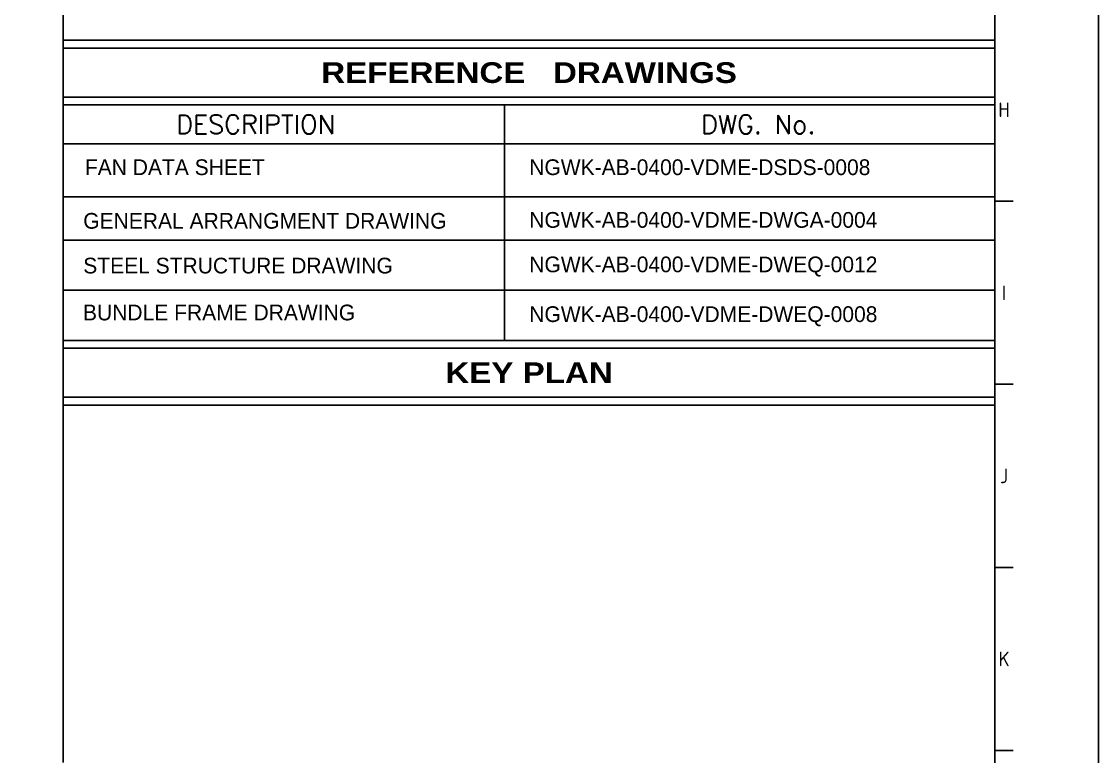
# Model space of a CAD drawing. Header units: inches. Extents: x 212980 to 238967, y -33384 to 2238.
# Drawn here: x 234463 to 238967, y -6726 to -3652 of the extents above; entities that cross this region are included whole.
import ezdxf
from ezdxf.enums import TextEntityAlignment as Align

# ---------------------------------------------------------------- set-up
doc = ezdxf.new("R2010")
doc.units = ezdxf.units.IN
doc.header["$LTSCALE"] = 15
doc.header["$MEASUREMENT"] = 0
doc.layers.add('CADRE', color=5, linetype='Continuous')
doc.layers.add('TITLE', color=4, linetype='Continuous')
doc.styles.add('ARIAL BLACK', font='')
doc.styles.add('CPFRAC', font='cpfrac')
doc.styles.add('ISO Proportional', font='isocp.shx')
doc.styles.add('ROMANS', font='ROMANS.shx')
doc.styles.get('ARIAL BLACK').set_extended_font_data('Arial Black')

# ---------------------------------------------------------------- blocks, each defined once
blk = doc.blocks.new('KADR')
at = {"layer": 'CADRE', "color": 2}
for p, q in [((242698.5, 250.1), (242795.7, 250.1)), ((242698.5, -722.3), (242795.7, -722.3)), ((242698.5, -1694.7), (242795.7, -1694.7)), ((242698.5, -2667.1), (242795.7, -2667.1))]:
    blk.add_line(p, q, dxfattribs=at)
at = {"layer": 'CADRE', "color": 1}
blk.add_lwpolyline([(220145.5, -7651), (243248.6, -7651), (243248.6, 8686.2), (220145.5, 8686.2)], close=True, dxfattribs=at)
at = {"layer": 'CADRE'}
blk.add_lwpolyline([(220695.6, -7100.9), (242698.5, -7100.9), (242698.5, 8136.1), (220695.6, 8136.1)], close=True, dxfattribs=at)
at = {"layer": 'CADRE', "color": 2, "style": 'ISO Proportional'}
for s, p in [('H', (242747.1, 736.3)), ('I', (242747.1, -236.1)), ('J', (242747.1, -1208.5)), ('K', (242747.1, -2180.9))]:
    blk.add_text(s, height=77.8, dxfattribs=at).set_placement(p, align=Align.MIDDLE)

msp = doc.modelspace()

# ---------------------------------------------------------------- linework, layer by layer
at = {"color": 5, "ltscale": 200}
msp.add_line((234636.71, -6750.84), (234636.71, 1804.76), dxfattribs=at)
at = {"layer": 'CADRE'}
for p, q in [((234636.71, -3730.57), (238534.41, -3730.57)), ((234636.71, -4001.24), (238534.41, -4001.24)), ((234636.71, -4985.68), (238534.41, -4985.68)), ((234636.71, -5256.35), (238534.41, -5256.35))]:
    msp.add_line(p, q, dxfattribs=at)
at = {"layer": 'CADRE', "color": 2}
for p, q in [((234636.71, -3763.05), (238534.41, -3763.05)), ((234636.71, -3968.76), (238534.41, -3968.76)), ((234636.71, -5018.16), (238534.41, -5018.16)), ((234636.71, -5223.87), (238534.41, -5223.87))]:
    msp.add_line(p, q, dxfattribs=at)
at = {"layer": 'CADRE', "color": 1}
for p, q in [((236483.21, -4001.24), (236483.21, -4985.68)), ((234636.71, -4163.65), (238534.41, -4163.65)), ((234636.71, -4385.1), (238534.41, -4385.1)), ((234636.71, -4567.18), (238534.41, -4567.18)), ((234636.71, -4775.21), (238534.41, -4775.21))]:
    msp.add_line(p, q, dxfattribs=at)

# ---------------------------------------------------------------- block references
at = {"color": 11, "xscale": 0.7873079009283485, "yscale": 0.7873079009283485, "zscale": 0.7873079009283485}
msp.add_blockref('KADR', (47455.95, -4600.86), dxfattribs=at)

# ---------------------------------------------------------------- texts
at = {"layer": 'CADRE', "color": 1, "style": 'ARIAL BLACK'}
for s, height, p in [('REFERENCE   DRAWINGS', 86.6154, (236585.56, -3865.9)), ('KEY PLAN', 86.615, (236585.56, -5121.02))]:
    msp.add_text(s, height=height, dxfattribs=at).set_placement(p, align=Align.MIDDLE_CENTER)
at = {"layer": 'CADRE', "color": 2, "style": 'ROMANS'}
for s, height, p in [('DESCRIPTION', 77.9539, (235442.26, -4082.44)), ('DWG. No.', 77.954, (237544.24, -4082.44))]:
    msp.add_text(s, height=height, dxfattribs=at).set_placement(p, align=Align.MIDDLE_CENTER)
at = {"layer": 'TITLE', "color": 2, "style": 'CPFRAC'}
for s, p in [('FAN DATA SHEET ', (234727.47, -4294.47)), ('NGWK-AB-0400-VDME-DSDS-0008', (236586.33, -4294.43)), ('NGWK-AB-0400-VDME-DWGA-0004', (236586.41, -4514.78)), ('NGWK-AB-0400-VDME-DWEQ-0012', (236586.41, -4700.91)), ('BUNDLE FRAME DRAWING', (234719.56, -4901.94)), ('NGWK-AB-0400-VDME-DWEQ-0008', (236586.41, -4908.94))]:
    msp.add_text(s, height=65.7725, dxfattribs=at).set_placement(p)
for s, p in [('GENERAL ARRANGMENT DRAWING', (234720.72, -4485.78)), ('STEEL STRUCTURE DRAWING', (234720.72, -4672.94))]:
    msp.add_text(s, height=65.7725, dxfattribs=at).set_placement(p, align=Align.MIDDLE_LEFT)

doc.saveas('drawing.dxf')
